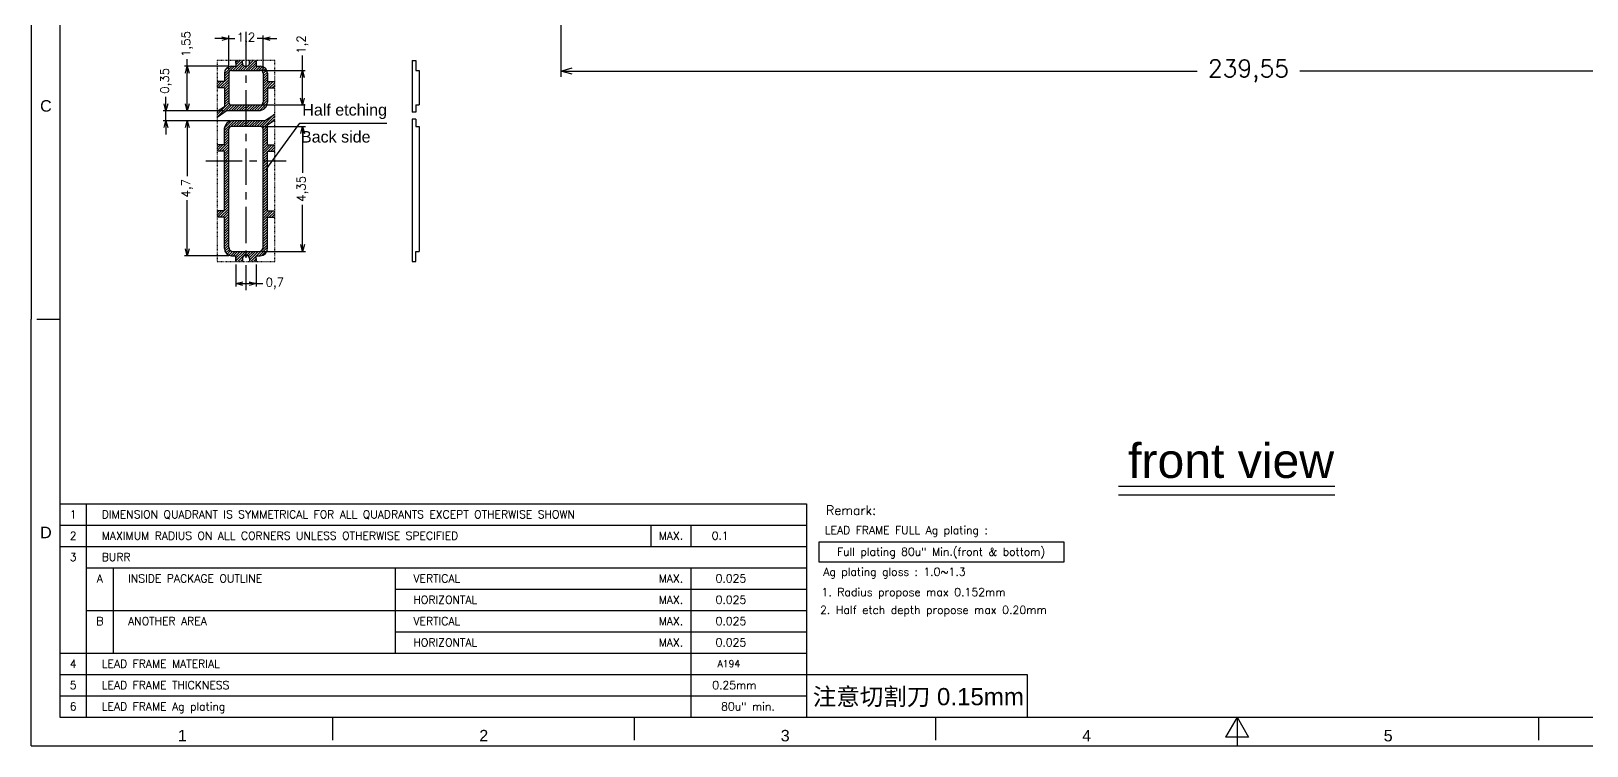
# Model space of a CAD drawing. Header units: millimetres. Extents: x -992 to 1678, y 98 to 1000.
# Drawn here: x -991.9 to -721, y 703.3 to 827.7 of the extents above; entities that cross this region are included whole.
import ezdxf
from ezdxf.enums import TextEntityAlignment as Align

# ---------------------------------------------------------------- set-up
doc = ezdxf.new("R2010")
doc.units = ezdxf.units.MM
doc.header["$PDMODE"] = 3
doc.header["$PDSIZE"] = -1
doc.linetypes.add('CENTER', pattern=[10.16, 6.35, -1.27, 1.27, -1.27])
doc.linetypes.add('DOT2', pattern=[0.125, 0, -0.125])
doc.layers.get('DEFPOINTS').update_dxf_attribs({"color": 10})
for name, color, linetype in [('1', 3, 'Continuous'), ('3', 3, 'Continuous'), ('6', 6, 'Continuous'), ('b etching', 1, 'Continuous'), ('CEN', 8, 'CENTER'), ('DIM', 7, 'Continuous')]:
    doc.layers.add(name, color=color, linetype=linetype)
doc.styles.add('SIMPLEX', font='simplex')
doc.styles.get("Standard").update_dxf_attribs({"font": 'txt.shx', "bigfont": 'chineset.shx'})
doc.styles.add('STYLE3', font='arial.ttf')
doc.dimstyles.new('ISO-25', dxfattribs={"dimtxt": 2.5, "dimasz": 2.5, "dimexe": 1.25, "dimexo": 0.625, "dimtad": 1, "dimtxsty": 'Standard', "dimcen": 2.5, "dimadec": 0, "dimazin": 0, "dimtfac": 1, "dimtmove": 0, "dimatfit": 3, "dimfxl": 0, "dimarcsym": 0})

# ---------------------------------------------------------------- blocks, each defined once
blk = doc.blocks.new('_OPEN30')
at = {"color": 0, "linetype": 'ByBlock'}
for p, q in [((-1, 0.27), (0, 0)), ((0, 0), (-1, -0.27)), ((0, 0), (-1, 0))]:
    blk.add_line(p, q, dxfattribs=at)
blk = doc.blocks.new('*D34')
at = {"layer": 'DEFPOINTS', "color": 0}
for p in [(-899.72, 858.42), (-660.17, 858.42), (-899.72, 820.72)]:
    blk.add_point(p, dxfattribs=at)
at = {"layer": 'DIM', "color": 0, "lineweight": -2}
for p, q in [((-899.72, 857.42), (-899.72, 819.72)), ((-660.17, 857.42), (-660.17, 819.72)), ((-897.72, 820.72), (-788.88, 820.72)), ((-662.17, 820.72), (-771.02, 820.72))]:
    blk.add_line(p, q, dxfattribs=at)
at = {"layer": 'DIM', "color": 0, "lineweight": -2, "xscale": 2, "yscale": 2, "zscale": 2, "rotation": 180}
blk.add_blockref('_OPEN30', (-899.72, 820.72), dxfattribs=at)
at = {"layer": 'DIM', "color": 0, "lineweight": -2, "xscale": 2, "yscale": 2, "zscale": 2}
blk.add_blockref('_OPEN30', (-660.17, 820.72), dxfattribs=at)
at = {"layer": 'DIM', "color": 0, "insert": (-779.95, 820.72), "char_height": 3, "attachment_point": 5, "style": 'SIMPLEX'}
blk.add_mtext('239,55', dxfattribs=at)
blk = doc.blocks.new('e1')
at = {"layer": '1'}
for p, q in [((-947.058, 906.581), (-947.058, 906.481)), ((-947.058, 906.481), (-947.058, 906.581)), ((-947.058, 906.581), (-947.058, 906.381)), ((-946.358, 906.581), (-946.358, 906.481)), ((-946.358, 906.481), (-946.358, 906.581)), ((-946.358, 906.581), (-946.358, 906.381)), ((-947.458, 906.131), (-947.458, 905.841)), ((-946.358, 906.381), (-946.208, 906.381)), ((-945.958, 906.131), (-945.958, 905.841)), ((-947.458, 905.841), (-947.708, 905.841)), ((-947.458, 905.621), (-947.708, 905.621)), ((-947.458, 905.621), (-947.458, 904.981)), ((-945.958, 905.841), (-945.708, 905.841)), ((-945.958, 905.621), (-945.958, 905.131)), ((-945.958, 905.621), (-945.708, 905.621)), ((-947.358, 904.831), (-946.258, 904.831)), ((-946.058, 904.481), (-947.158, 904.481)), ((-947.458, 903.641), (-947.458, 904.231)), ((-945.958, 903.641), (-945.958, 904.331)), ((-947.458, 903.641), (-947.708, 903.641)), ((-947.458, 903.421), (-947.708, 903.421)), ((-947.458, 901.341), (-947.458, 903.421)), ((-945.958, 903.641), (-945.708, 903.641)), ((-945.958, 901.341), (-945.958, 903.421)), ((-945.958, 903.421), (-945.708, 903.421)), ((-947.458, 901.341), (-947.708, 901.341)), ((-947.458, 901.121), (-947.708, 901.121)), ((-947.458, 900.031), (-947.458, 901.121)), ((-945.958, 901.341), (-945.708, 901.341)), ((-945.958, 900.031), (-945.958, 901.121)), ((-945.958, 901.121), (-945.708, 901.121)), ((-947.058, 899.581), (-947.058, 899.781)), ((-947.058, 899.581), (-947.058, 899.681)), ((-947.058, 899.681), (-947.058, 899.581)), ((-946.358, 899.781), (-946.208, 899.781)), ((-946.358, 899.581), (-946.358, 899.781)), ((-946.358, 899.581), (-946.358, 899.681)), ((-946.358, 899.681), (-946.358, 899.581))]:
    blk.add_line(p, q, dxfattribs=at)
at = {"layer": '1', "linetype": 'ByBlock'}
for p, q in [((-946.833, 906.481), (-946.833, 906.581)), ((-946.583, 906.481), (-946.583, 906.581)), ((-947.208, 906.381), (-947.058, 906.381)), ((-946.733, 906.381), (-946.683, 906.381)), ((-947.708, 904.814), (-947.458, 904.981)), ((-947.358, 904.831), (-947.708, 904.597)), ((-946.058, 904.481), (-945.708, 904.714)), ((-945.708, 904.497), (-945.958, 904.331)), ((-947.208, 899.781), (-947.058, 899.781)), ((-946.833, 899.681), (-946.833, 899.581)), ((-946.733, 899.781), (-946.683, 899.781)), ((-946.583, 899.681), (-946.583, 899.581))]:
    blk.add_line(p, q, dxfattribs=at)
at = {"layer": '1'}
for centre, radius, start, end in [((-947.208, 906.131), 0.25, 90, 180), ((-946.208, 906.131), 0.25, 0, 90), ((-946.258, 905.131), 0.3, 270, 0), ((-947.158, 904.181), 0.3, 90, 180), ((-947.208, 900.031), 0.25, 180, 270), ((-946.208, 900.031), 0.25, 270, 0)]:
    blk.add_arc(centre, radius, start, end, dxfattribs=at)
at = {"layer": '1', "linetype": 'ByBlock'}
for centre, start, end in [((-946.733, 906.481), 180, 270), ((-946.683, 906.481), 270, 0), ((-946.733, 899.681), 90, 180), ((-946.683, 899.681), 0, 90)]:
    blk.add_arc(centre, 0.1, start, end, dxfattribs=at)
blk = doc.blocks.new('e2')
at = {"layer": 'b etching', "linetype": 'ByBlock'}
for p, q in [((-947.308, 906.131), (-947.308, 905.131)), ((-947.208, 906.231), (-946.208, 906.231)), ((-946.108, 906.131), (-946.108, 905.131)), ((-947.208, 905.031), (-946.208, 905.031)), ((-947.308, 900.081), (-947.308, 904.181)), ((-946.208, 904.281), (-947.208, 904.281)), ((-946.108, 900.081), (-946.108, 904.181)), ((-947.158, 899.931), (-946.258, 899.931))]:
    blk.add_line(p, q, dxfattribs=at)
for centre, radius, start, end in [((-947.208, 906.131), 0.1, 90, 180), ((-946.208, 906.131), 0.1, 360, 90), ((-947.208, 905.131), 0.1, 180, 270), ((-946.208, 905.131), 0.1, 270, 360), ((-947.208, 904.181), 0.1, 90, 180), ((-946.208, 904.181), 0.1, 0, 90), ((-947.158, 900.081), 0.15, 180, 270), ((-946.258, 900.081), 0.15, 270, 0)]:
    blk.add_arc(centre, radius, start, end, dxfattribs=at)
blk = doc.blocks.new('*D88')
at = {"layer": 'DEFPOINTS', "color": 0}
for p in [(-957.03, 821.57), (-964.75, 813.82), (-957.78, 813.82)]:
    blk.add_point(p, dxfattribs=at)
at = {"layer": 'DIM', "color": 0, "lineweight": -2}
for p, q in [((-957.53, 821.57), (-965.25, 821.57)), ((-964.75, 821.57), (-964.75, 822.77)), ((-964.75, 815.02), (-964.75, 820.37)), ((-958.28, 813.82), (-965.25, 813.82))]:
    blk.add_line(p, q, dxfattribs=at)
at = {"layer": 'DIM', "color": 0, "lineweight": -2, "xscale": 1.2, "yscale": 1.2, "zscale": 1.2}
for p, rotation in [((-964.75, 821.57), 90), ((-964.75, 813.82), 270)]:
    blk.add_blockref('_OPEN30', p, dxfattribs=dict(at, rotation=rotation))
at = {"layer": 'DIM', "color": 0, "insert": (-964.75, 825.42), "char_height": 1.5, "attachment_point": 5, "rotation": 90, "style": 'SIMPLEX'}
blk.add_mtext('1,55', dxfattribs=at)
blk = doc.blocks.new('*D89')
at = {"layer": 'DEFPOINTS', "color": 0}
for p in [(-957.78, 813.82), (-968.46, 812.07), (-956.78, 812.07)]:
    blk.add_point(p, dxfattribs=at)
at = {"layer": 'DIM', "color": 0, "lineweight": -2}
for p, q in [((-968.46, 815.02), (-968.46, 816.22)), ((-958.28, 813.82), (-968.96, 813.82)), ((-968.46, 812.07), (-968.46, 813.82)), ((-957.28, 812.07), (-968.96, 812.07)), ((-968.46, 810.87), (-968.46, 809.67))]:
    blk.add_line(p, q, dxfattribs=at)
at = {"layer": 'DIM', "color": 0, "lineweight": -2, "xscale": 1.2, "yscale": 1.2, "zscale": 1.2}
for p, rotation in [((-968.46, 813.82), 270), ((-968.46, 812.07), 90)]:
    blk.add_blockref('_OPEN30', p, dxfattribs=dict(at, rotation=rotation))
at = {"layer": 'DIM', "color": 0, "insert": (-968.46, 819.01), "char_height": 1.5, "attachment_point": 5, "rotation": 90, "style": 'SIMPLEX'}
blk.add_mtext('0,35', dxfattribs=at)
blk = doc.blocks.new('*D90')
at = {"layer": 'DEFPOINTS', "color": 0}
for p in [(-951.53, 826.38), (-957.53, 820.32), (-951.53, 820.32)]:
    blk.add_point(p, dxfattribs=at)
at = {"layer": 'DIM', "color": 0, "lineweight": -2}
for p, q in [((-958.73, 826.38), (-959.93, 826.38)), ((-957.53, 820.82), (-957.53, 826.88)), ((-957.53, 826.38), (-956.46, 826.38)), ((-951.53, 826.38), (-952.6, 826.38)), ((-951.53, 820.82), (-951.53, 826.88)), ((-950.33, 826.38), (-949.13, 826.38))]:
    blk.add_line(p, q, dxfattribs=at)
at = {"layer": 'DIM', "color": 0, "lineweight": -2, "xscale": 1.2, "yscale": 1.2, "zscale": 1.2}
blk.add_blockref('_OPEN30', (-957.53, 826.38), dxfattribs=at)
at = {"layer": 'DIM', "color": 0, "lineweight": -2, "xscale": 1.2, "yscale": 1.2, "zscale": 1.2, "rotation": 180}
blk.add_blockref('_OPEN30', (-951.53, 826.38), dxfattribs=at)
at = {"layer": 'DIM', "color": 0, "insert": (-954.53, 826.38), "char_height": 1.5, "attachment_point": 5, "style": 'SIMPLEX'}
blk.add_mtext('1,2', dxfattribs=at)
blk = doc.blocks.new('*D91')
at = {"layer": 'DEFPOINTS', "color": 0}
for p in [(-956.78, 812.07), (-964.76, 788.57), (-957.03, 788.57)]:
    blk.add_point(p, dxfattribs=at)
at = {"layer": 'DIM', "color": 0, "lineweight": -2}
for p, q in [((-957.28, 812.07), (-965.26, 812.07)), ((-964.76, 810.87), (-964.76, 802.4)), ((-964.76, 789.77), (-964.76, 798.25)), ((-957.53, 788.57), (-965.26, 788.57))]:
    blk.add_line(p, q, dxfattribs=at)
at = {"layer": 'DIM', "color": 0, "lineweight": -2, "xscale": 1.2, "yscale": 1.2, "zscale": 1.2}
for p, rotation in [((-964.76, 812.07), 90), ((-964.76, 788.57), 270)]:
    blk.add_blockref('_OPEN30', p, dxfattribs=dict(at, rotation=rotation))
at = {"layer": 'DIM', "color": 0, "insert": (-964.76, 800.32), "char_height": 1.5, "attachment_point": 5, "rotation": 90, "style": 'SIMPLEX'}
blk.add_mtext('4,7', dxfattribs=at)
blk = doc.blocks.new('*D92')
at = {"layer": 'DEFPOINTS', "color": 0}
for p in [(-952.03, 811.07), (-952.28, 789.32), (-944.67, 789.32)]:
    blk.add_point(p, dxfattribs=at)
at = {"layer": 'DIM', "color": 0, "lineweight": -2}
for p, q in [((-951.53, 811.07), (-944.17, 811.07)), ((-944.67, 809.87), (-944.67, 802.99)), ((-944.67, 790.52), (-944.67, 797.41)), ((-951.78, 789.32), (-944.17, 789.32))]:
    blk.add_line(p, q, dxfattribs=at)
at = {"layer": 'DIM', "color": 0, "lineweight": -2, "xscale": 1.2, "yscale": 1.2, "zscale": 1.2}
for p, rotation in [((-944.67, 811.07), 90), ((-944.67, 789.32), 270)]:
    blk.add_blockref('_OPEN30', p, dxfattribs=dict(at, rotation=rotation))
at = {"layer": 'DIM', "color": 0, "insert": (-944.67, 800.2), "char_height": 1.5, "attachment_point": 5, "rotation": 90, "style": 'SIMPLEX'}
blk.add_mtext('4,35', dxfattribs=at)
blk = doc.blocks.new('*D93')
at = {"layer": 'DEFPOINTS', "color": 0}
for p in [(-952.03, 820.82), (-944.7, 820.82), (-952.03, 814.82)]:
    blk.add_point(p, dxfattribs=at)
at = {"layer": 'DIM', "color": 0, "lineweight": -2}
for p, q in [((-944.7, 820.82), (-944.7, 823.42)), ((-951.53, 820.82), (-944.2, 820.82)), ((-944.7, 816.02), (-944.7, 819.62)), ((-951.53, 814.82), (-944.2, 814.82))]:
    blk.add_line(p, q, dxfattribs=at)
at = {"layer": 'DIM', "color": 0, "lineweight": -2, "xscale": 1.2, "yscale": 1.2, "zscale": 1.2}
for p, rotation in [((-944.7, 820.82), 90), ((-944.7, 814.82), 270)]:
    blk.add_blockref('_OPEN30', p, dxfattribs=dict(at, rotation=rotation))
at = {"layer": 'DIM', "color": 0, "insert": (-944.7, 825.34), "char_height": 1.5, "attachment_point": 5, "rotation": 90, "style": 'SIMPLEX'}
blk.add_mtext('1,2', dxfattribs=at)
blk = doc.blocks.new('*D94')
at = {"layer": 'DEFPOINTS', "color": 0}
for p in [(-956.28, 787.57), (-952.78, 787.57), (-952.78, 783.72)]:
    blk.add_point(p, dxfattribs=at)
at = {"layer": 'DIM', "color": 0, "lineweight": -2}
for p, q in [((-956.28, 787.07), (-956.28, 783.22)), ((-952.78, 787.07), (-952.78, 783.22)), ((-955.08, 783.72), (-953.98, 783.72)), ((-952.78, 783.72), (-951.58, 783.72))]:
    blk.add_line(p, q, dxfattribs=at)
at = {"layer": 'DIM', "color": 0, "lineweight": -2, "xscale": 1.2, "yscale": 1.2, "zscale": 1.2, "rotation": 180}
blk.add_blockref('_OPEN30', (-956.28, 783.72), dxfattribs=at)
at = {"layer": 'DIM', "color": 0, "lineweight": -2, "xscale": 1.2, "yscale": 1.2, "zscale": 1.2}
blk.add_blockref('_OPEN30', (-952.78, 783.72), dxfattribs=at)
at = {"layer": 'DIM', "color": 0, "insert": (-949.51, 783.72), "char_height": 1.5, "attachment_point": 5, "style": 'SIMPLEX'}
blk.add_mtext('0,7', dxfattribs=at)

msp = doc.modelspace()

# ---------------------------------------------------------------- hatches: boundary and pattern name
at = {"layer": 'b etching', "linetype": 'ByBlock'}
h = msp.add_hatch(dxfattribs=at)
h.set_pattern_fill('ANSI31', color=256, scale=0.1, style=0)
h.paths.add_polyline_path([(-954.53233836, 821.57447087), (-954.65733836, 821.57447087, -0.4142135624), (-955.15733836, 822.07447087), (-955.15733836, 822.57447087), (-956.28233836, 822.57447087), (-956.28233836, 822.07447087), (-956.28233836, 821.57447087), (-957.03233836, 821.57447087, 0.4142135624), (-958.28233836, 820.32447087), (-958.28233836, 818.87447087), (-959.53233836, 818.87447087), (-959.53233836, 817.77447087), (-958.28233836, 817.77447087), (-958.28233836, 814.57447087), (-959.53233836, 813.74113754), (-959.53233836, 812.65780421), (-957.78233836, 813.82447087), (-954.53233836, 813.82447087), (-954.53233836, 814.82447087), (-957.03233836, 814.82447087, -0.4142135624), (-957.53233836, 815.32447087), (-957.53233836, 820.32447087, -0.4142135624), (-957.03233836, 820.82447087), (-954.53233836, 820.82447087)])
h.paths.add_polyline_path([(-952.03233836, 821.57447087), (-952.78233836, 821.57447087), (-952.78233836, 822.57447087), (-953.90733836, 822.57447087), (-953.90733836, 822.07447087, -0.4142135624), (-954.40733836, 821.57447087), (-954.53233836, 821.57447087), (-954.53233836, 820.82447087), (-952.03233836, 820.82447087, -0.4142135624), (-951.53233836, 820.32447087), (-951.53233836, 815.32447087, -0.4142135624), (-952.03233836, 814.82447087), (-954.53233836, 814.82447087), (-954.53233836, 813.82447087), (-952.28233836, 813.82447087, 0.4142135624), (-950.78233836, 815.32447087), (-950.78233836, 817.77447087), (-949.53233836, 817.77447087), (-949.53233836, 818.87447087), (-950.78233836, 818.87447087), (-950.78233836, 820.32447087, 0.4142135624)])
h.paths.add_polyline_path([(-954.53233836, 812.07447087), (-956.78233836, 812.07447087, 0.4142135624), (-958.28233836, 810.57447087), (-958.28233836, 807.87447087), (-959.53233836, 807.87447087), (-959.53233836, 806.77447087), (-958.28233836, 806.77447087), (-958.28233836, 805.07447087), (-957.53233836, 805.07447087), (-957.53233836, 810.57447087, -0.4142135624), (-957.03233836, 811.07447087), (-954.53233836, 811.07447087)])
h.paths.add_polyline_path([(-949.53233836, 812.15780421), (-949.53233836, 813.24113754), (-951.28233836, 812.07447087), (-954.53233836, 812.07447087), (-954.53233836, 811.07447087), (-952.03233836, 811.07447087, -0.4142135624), (-951.53233836, 810.57447087), (-951.53233836, 805.07447087), (-950.78233836, 805.07447087), (-950.78233836, 806.77447087), (-949.53233836, 806.77447087), (-949.53233836, 807.87447087), (-950.78233836, 807.87447087), (-950.78233836, 811.32447087)])
h.paths.add_polyline_path([(-957.53233836, 805.07447087), (-958.28233836, 805.07447087), (-958.28233836, 796.37447087), (-959.53233836, 796.37447087), (-959.53233836, 795.27447087), (-958.28233836, 795.27447087), (-958.28233836, 789.82447087, 0.4142135624), (-957.03233836, 788.57447087), (-956.28233836, 788.57447087), (-956.28233836, 787.57447087), (-955.15733836, 787.57447087), (-955.15733836, 788.07447087, -0.4142135624), (-954.65733836, 788.57447087), (-954.53233836, 788.57447087), (-954.53233836, 789.32447087), (-956.78233836, 789.32447087, -0.4142135624), (-957.53233836, 790.07447087)])
h.paths.add_polyline_path([(-949.53233836, 796.37447087), (-950.78233836, 796.37447087), (-950.78233836, 805.07447087), (-951.53233836, 805.07447087), (-951.53233836, 790.07447087, -0.4142135624), (-952.28233836, 789.32447087), (-954.53233836, 789.32447087), (-954.53233836, 788.57447087), (-954.40733836, 788.57447087, -0.4142135624), (-953.90733836, 788.07447087), (-953.90733836, 787.57447087), (-952.78233836, 787.57447087), (-952.78233836, 788.07447087), (-952.78233836, 788.57447087), (-952.03233836, 788.57447087, 0.4142135624), (-950.78233836, 789.82447087), (-950.78233836, 795.27447087), (-949.53233836, 795.27447087)])

# ---------------------------------------------------------------- linework, layer by layer
at = {"linetype": 'ByBlock'}
msp.add_line((-945.14620708, 811.63482138), (-929.98314712, 811.63482138), dxfattribs=at)
msp.add_lwpolyline([(-854.6923516, 738.78618986), (-812.11481435, 738.78618986), (-812.11481435, 735.20321673), (-854.6923516, 735.20321673)], close=True, dxfattribs=at)
at = {"layer": '1', "linetype": 'ByBlock'}
for p, q in [((-925.60607901, 822.57447087), (-924.98107901, 822.57447087)), ((-925.60607901, 822.57447087), (-925.60607901, 813.57447087)), ((-924.98107901, 822.57447087), (-924.98107901, 820.82447087)), ((-924.98107901, 820.82447087), (-924.35607901, 820.82447087)), ((-924.35607901, 820.82447087), (-924.35607901, 814.82447087)), ((-924.98107901, 813.57447087), (-925.60607901, 813.57447087)), ((-924.98107901, 814.82447087), (-924.35607901, 814.82447087)), ((-924.98107901, 814.82447087), (-924.98107901, 813.57447087)), ((-925.60607901, 812.32447087), (-925.60607901, 787.57447087)), ((-924.98107901, 812.32447087), (-925.60607901, 812.32447087)), ((-924.98107901, 812.32447087), (-924.98107901, 811.07447087)), ((-924.98107901, 811.07447087), (-924.35607901, 811.07447087)), ((-924.35607901, 811.07447087), (-924.35607901, 789.32447087)), ((-924.98107901, 787.57447087), (-924.98107901, 789.32447087)), ((-924.98107901, 789.32447087), (-924.35607901, 789.32447087)), ((-925.60607901, 787.57447087), (-924.98107901, 787.57447087))]:
    msp.add_line(p, q, dxfattribs=at)
at = {"layer": '3', "color": 0}
for p, q in [((-986.9486804, 995.25364879), (-986.9486804, 708.25364879)), ((-991.9486804, 851.75364879), (-991.9486804, 777.50364879)), ((-991.9486804, 703.25364879), (-991.9486804, 777.50364879)), ((-990.9486804, 777.50364879), (-986.9486804, 777.50364879)), ((-986.9486804, 745.41256079), (-856.9486804, 745.41256079)), ((-986.9486804, 745.41256079), (-986.9486804, 708.25364879)), ((-982.3038164, 708.25364879), (-982.3038164, 745.41256079)), ((-856.9486804, 745.41256079), (-856.9486804, 708.25364879)), ((-986.9486804, 741.69666959), (-856.9486804, 741.69666959)), ((-884.02027848, 741.69666959), (-884.02027848, 737.98077839)), ((-877.05298248, 741.69666959), (-877.05298248, 737.98077839)), ((-986.9486804, 737.98077839), (-856.9486804, 737.98077839)), ((-982.3038164, 734.26488719), (-856.9486804, 734.26488719)), ((-977.6589524, 734.26488719), (-977.6589524, 719.40132239)), ((-928.57886991, 734.26488719), (-928.57886991, 719.40132239)), ((-877.05298248, 734.26488719), (-877.05298248, 715.68543119)), ((-928.57886991, 730.54899599), (-856.9486804, 730.54899599)), ((-982.3038164, 726.83310479), (-856.9486804, 726.83310479)), ((-928.57886991, 723.11721359), (-856.9486804, 723.11721359)), ((-986.9486804, 719.40132239), (-856.9486804, 719.40132239)), ((-986.9486804, 715.68543119), (-856.9486804, 715.68543119)), ((-877.05298248, 715.68543119), (-877.05298248, 708.25364879)), ((-856.9486804, 715.68543119), (-818.47703249, 715.68543119)), ((-818.47703249, 715.68543119), (-818.47703249, 708.25364879)), ((-986.9486804, 711.96953999), (-856.9486804, 711.96953999)), ((-986.9486804, 708.25364879), (-576.9486804, 708.25364879)), ((-986.9486804, 708.25364879), (-856.9486804, 708.25364879)), ((-939.4486804, 708.25364879), (-939.4486804, 704.25364879)), ((-886.9486804, 708.25364879), (-886.9486804, 704.25364879)), ((-834.4486804, 708.25364879), (-834.4486804, 704.25364879)), ((-781.9486804, 708.25364879), (-783.96940634, 704.75364879)), ((-781.9486804, 708.25364879), (-779.92795446, 704.75364879)), ((-781.9486804, 708.25364879), (-781.9486804, 703.25364879)), ((-729.4486804, 708.25364879), (-729.4486804, 704.25364879)), ((-779.92795446, 704.75364879), (-783.96940634, 704.75364879)), ((-991.9486804, 703.25364879), (-571.9486804, 703.25364879)), ((-991.9486804, 703.25364879), (-571.9486804, 703.25364879))]:
    msp.add_line(p, q, dxfattribs=at)
at = {"layer": '6', "linetype": 'DOT2'}
for p, q in [((-949.53233836, 822.57447087), (-959.53233836, 822.57447087)), ((-959.53233836, 822.57447087), (-959.53233836, 787.57447087)), ((-949.53233836, 787.57447087), (-949.53233836, 822.57447087)), ((-959.53233836, 787.57447087), (-949.53233836, 787.57447087))]:
    msp.add_line(p, q, dxfattribs=at)
at = {"layer": 'CEN', "linetype": 'CENTER'}
for p, q in [((-954.53233836, 827.57447087), (-954.53233836, 782.57447087)), ((-961.53233836, 805.07447087), (-947.53233836, 805.07447087))]:
    msp.add_line(p, q, dxfattribs=at)
at = {"layer": 'DIM'}
for p, q in [((-951.09618829, 803.55218158), (-945.14620708, 811.63482138)), ((-802.58468973, 748.44853831), (-764.90825764, 748.44853831)), ((-802.58468973, 746.95245339), (-764.90825764, 746.95245339))]:
    msp.add_line(p, q, dxfattribs=at)

# ---------------------------------------------------------------- block references
at = {"linetype": 'ByBlock', "xscale": 5, "yscale": 5, "zscale": 5}
for name in ['e1', 'e2']:
    msp.add_blockref(name, (3779.00539325, -3710.32896713), dxfattribs=at)

# ---------------------------------------------------------------- texts
at = {"color": 0, "style": 'SIMPLEX', "width": 0.99}
msp.add_text('Full plating 80u" Min.(front & bottom)', height=1.3934592, dxfattribs=at).set_placement((-833.48631771, 737.05210997), align=Align.MIDDLE_CENTER)
at = {"layer": '3', "color": 0, "style": 'STYLE3'}
for s, p in [('C', (-990.38196423, 813.65277459)), ('D', (-990.38196423, 739.40277459)), ('1', (-966.40300714, 704.03732547)), ('2', (-913.90300714, 704.03732547)), ('3', (-861.40300714, 704.03732547)), ('4', (-808.90300714, 704.03732547)), ('5', (-756.40300714, 704.03732547))]:
    msp.add_text(s, height=2, dxfattribs=at).set_placement(p)
at = {"layer": '3', "color": 0, "style": 'SIMPLEX', "width": 0.99}
for s, height, p in [('Remark:', 1.6, (-849.16580443, 744.26885968)), ('1', 1.3934592, (-984.6262484, 743.55461519)), ('2', 1.3934592, (-984.6262484, 739.83872399)), ('MAX.', 1.3934592, (-880.53663048, 739.83872399)), ('0.1', 1.3934592, (-871.96183398, 739.83872399)), ('3', 1.3934592, (-984.6262484, 736.12283279)), ('A', 1.3934592, (-979.9813844, 732.40694159)), ('MAX.', 1.3934592, (-880.53663048, 732.40694159)), ('0.025', 1.3934592, (-870.08568648, 732.40694159)), ('MAX.', 1.3934592, (-880.53663048, 728.69105039)), ('0.025', 1.3934592, (-870.08568648, 728.69105039)), ('B', 1.3934592, (-979.9813844, 724.97515919)), ('MAX.', 1.3934592, (-880.53663048, 724.97515919)), ('0.025', 1.3934592, (-870.08568648, 724.97515919)), ('MAX.', 1.3934592, (-880.53663048, 721.25926799)), ('0.025', 1.3934592, (-870.08568648, 721.25926799)), ('4', 1.3934592, (-984.6262484, 717.54337679)), ('A194', 1.2, (-870.43566368, 717.54337679)), ('5', 1.3934592, (-984.6262484, 713.82748559)), ('0.25mm', 1.3934592, (-869.48768883, 713.82748559)), ('6', 1.3934592, (-984.6262484, 710.11159439)), ('80u" min.', 1.3934592, (-867.11551449, 710.11159439))]:
    msp.add_text(s, height=height, dxfattribs=at).set_placement(p, align=Align.MIDDLE_CENTER)
for s, p in [('DIMENSION QUADRANT IS SYMMETRICAL FOR ALL QUADRANTS EXCEPT OTHERWISE SHOWN', (-979.64993155, 742.85788559)), ('MAXIMUM RADIUS ON ALL CORNERS UNLESS OTHERWISE SPECIFIED', (-979.64993155, 739.14199439)), ('LEAD FRAME FULL Ag plating : ', (-853.73292097, 740.12144178)), ('BURR', (-979.64993155, 735.42610319)), (' Ag plating gloss : 1.0~1.3', (-854.94257738, 732.8685744)), ('INSIDE PACKAGE OUTLINE', (-975.05952301, 731.71021199)), ('VERTICAL', (-925.37350686, 731.71021199)), ('HORIZONTAL', (-925.37350686, 727.99432079)), ('ANOTHER AREA', (-975.05952301, 724.27842959)), ('VERTICAL', (-925.37350686, 724.27842959)), ('HORIZONTAL', (-925.37350686, 720.56253839)), ('LEAD FRAME MATERIAL', (-979.64993155, 716.84664719)), ('LEAD FRAME THICKNESS', (-979.64993155, 713.13075599)), ('LEAD FRAME Ag plating ', (-979.64993155, 709.41486479))]:
    msp.add_text(s, height=1.3934592, dxfattribs=at).set_placement(p)
at = {"layer": '3', "color": 0, "style": 'STYLE3'}
msp.add_text('注意切割刀 0.15mm', height=3, dxfattribs=at).set_placement((-837.44419673, 711.82532789), align=Align.MIDDLE_CENTER)
at = {"layer": '3', "color": 0, "char_height": 1.3934592, "attachment_point": 1, "style": 'SIMPLEX'}
for s, insert, width in [('1. Radius propose max 0.152mm ', (-854.31358718, 730.72674087), 75.95), ('2. Half etch depth propose max 0.20mm ', (-854.55709052, 727.61717549), 50.47805952)]:
    msp.add_mtext(s, dxfattribs=dict(at, insert=insert, width=width))
at = {"layer": 'DIM', "linetype": 'ByBlock', "style": 'STYLE3'}
msp.add_text('Back side', height=2, dxfattribs=at).set_placement((-944.95177311, 808.27722589))
at = {"layer": 'DIM', "width": 62.8299290021, "attachment_point": 1, "style": 'STYLE3'}
for s, insert, char_height in [('Half etching', (-944.72803505, 814.96991546), 2), ('front view', (-800.91617163, 755.89784741), 6)]:
    msp.add_mtext(s, dxfattribs=dict(at, insert=insert, char_height=char_height))

# ---------------------------------------------------------------- dimensions: what is measured, and where the dimension line sits
at = {"layer": 'DIM'}
for base, p1, p2, override, picture, middle in [((-899.7236803994, 820.7191054108), (-660.1736803994, 858.4164018862), (-899.7236803994, 858.4164018862), {"dimtxt": 3, "dimasz": 2, "dimexe": 1, "dimexo": 1, "dimgap": 1.5, "dimtad": 0, "dimdec": 8, "dimtxsty": 'SIMPLEX', "dimblk1": 'OPEN30', "dimblk2": 'OPEN30', "dimsah": 1, "dimtp": 0.05, "dimtm": 0.05, "dimtfac": 0.5, "dimtdec": 8}, '*D34', (-779.9486803994, 820.7191054108)), ((-951.53233836, 826.38121157), (-957.53233836, 820.32447087), (-951.53233836, 820.32447087), {"dimtxt": 1.5, "dimasz": 1.2, "dimexe": 0.5, "dimexo": 0.5, "dimgap": 0.5, "dimtad": 0, "dimdec": 8, "dimlfac": 0.2, "dimtxsty": 'SIMPLEX', "dimblk1": 'OPEN30', "dimblk2": 'OPEN30', "dimsah": 1, "dimtp": 0.05, "dimtm": 0.05, "dimtfac": 0.5, "dimtdec": 8}, '*D90', (-954.53233836, 826.38121157)), ((-952.78233836, 783.7178265), (-956.28233836, 787.57447087), (-952.78233836, 787.57447087), {"dimtxt": 1.5, "dimasz": 1.2, "dimexe": 0.5, "dimexo": 0.5, "dimgap": 0.5, "dimtad": 0, "dimdec": 8, "dimlfac": 0.2, "dimtxsty": 'SIMPLEX', "dimblk1": 'OPEN30', "dimblk2": 'OPEN30', "dimsah": 1, "dimtp": 0.05, "dimtm": 0.05, "dimtfac": 0.5, "dimtdec": 8}, '*D94', (-949.51090978, 783.7178265))]:
    dim = msp.add_linear_dim(base=base, p1=p1, p2=p2, dimstyle='ISO-25', override=override, dxfattribs=at)
    dim.commit()
    dim.dimension.update_dxf_attribs({"geometry": picture, "text_midpoint": middle})
for base, p1, p2, picture, middle in [((-964.75142641, 813.82447087), (-957.03233836, 821.57447087), (-957.78233836, 813.82447087), '*D88', (-964.75142641, 825.41732802)), ((-944.7003605, 820.82447087), (-952.03233836, 814.82447087), (-952.03233836, 820.82447087), '*D93', (-944.7003605, 825.34483484)), ((-968.46391058, 812.07447087), (-957.78233836, 813.82447087), (-956.78233836, 812.07447087), '*D89', (-968.46391058, 819.01018516))]:
    dim = msp.add_linear_dim(base=base, p1=p1, p2=p2, angle=90, dimstyle='ISO-25', override={"dimtxt": 1.5, "dimasz": 1.2, "dimexe": 0.5, "dimexo": 0.5, "dimgap": 0.5, "dimtad": 0, "dimdec": 8, "dimlfac": 0.2, "dimtxsty": 'SIMPLEX', "dimblk1": 'OPEN30', "dimblk2": 'OPEN30', "dimsah": 1, "dimtp": 0.05, "dimtm": 0.05, "dimtfac": 0.5, "dimtdec": 8}, dxfattribs=at)
    dim.commit()
    dim.dimension.update_dxf_attribs({"geometry": picture, "text_midpoint": middle, "dimtype": 160})
for base, p1, p2, picture, middle in [((-964.76429257, 788.57447087), (-956.78233836, 812.07447087), (-957.03233836, 788.57447087), '*D91', (-964.76429257, 800.32447087)), ((-944.66783898, 789.32447087), (-952.03233836, 811.07447087), (-952.28233836, 789.32447087), '*D92', (-944.66783898, 800.19947087))]:
    dim = msp.add_linear_dim(base=base, p1=p1, p2=p2, angle=90, dimstyle='ISO-25', override={"dimtxt": 1.5, "dimasz": 1.2, "dimexe": 0.5, "dimexo": 0.5, "dimgap": 0.5, "dimtad": 0, "dimdec": 8, "dimlfac": 0.2, "dimtxsty": 'SIMPLEX', "dimblk1": 'OPEN30', "dimblk2": 'OPEN30', "dimsah": 1, "dimtp": 0.05, "dimtm": 0.05, "dimtfac": 0.5, "dimtdec": 8}, dxfattribs=at)
    dim.commit()
    dim.dimension.update_dxf_attribs({"geometry": picture, "text_midpoint": middle})

doc.saveas('drawing.dxf')
